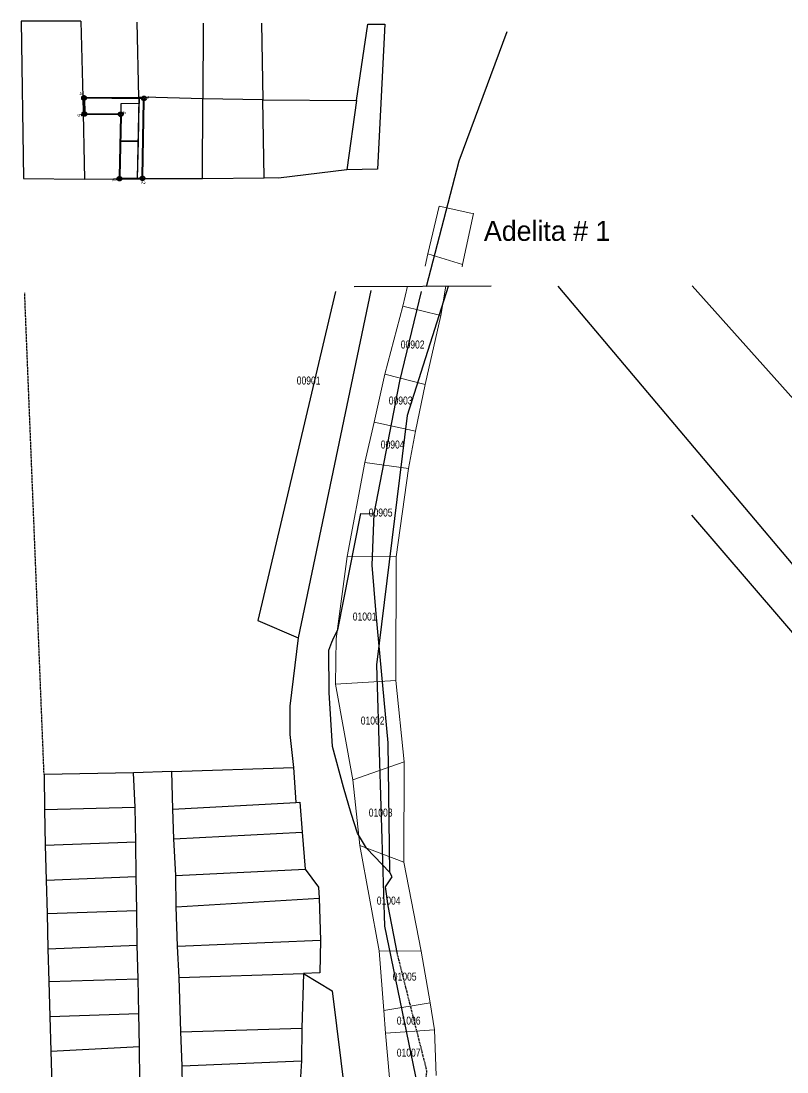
# Model space of a CAD drawing. Header units: millimetres. Extents: x 612074 to 614541, y 1316471 to 1317841.
# Drawn here: x 613789 to 613980.5, y 1317477.4 to 1317740.1 of the extents above; entities that cross this region are included whole.
import ezdxf
from ezdxf.enums import TextEntityAlignment as Align

# ---------------------------------------------------------------- set-up
doc = ezdxf.new("R2010")
doc.units = ezdxf.units.MM
doc.linetypes.add('HIDDEN', pattern=[0.375, 0.25, -0.125])
doc.layers.add('CAPA ROJA', color=1, linetype='Continuous')
doc.styles.get("Standard").update_dxf_attribs({"font": 'arial.ttf'})
doc.styles.add('Style-ENGINEERING', font='ENGINEERING.shx')
doc.styles.add('Style-INTL_ISO', font='INTL_ISO.shx')

msp = doc.modelspace()

# ---------------------------------------------------------------- linework, layer by layer
at = {"layer": 'CAPA ROJA', "color": 1, "linetype": 'Continuous'}
for p, q in [((613804.02, 1317740.02), (613789.03, 1317740.07)), ((613789.03, 1317740.07), (613789.62, 1317700.67)), ((613804.02, 1317740.02), (613804.49, 1317721.05)), ((613818.51, 1317720.95), (613818.04, 1317739.77)), ((613834.55, 1317739.53), (613834.46, 1317720.65)), ((613849.13, 1317739.53), (613849.5, 1317720.41)), ((613872.92, 1317720.19), (613875.75, 1317739.32)), ((613875.75, 1317739.32), (613879.97, 1317739.29)), ((613879.97, 1317739.29), (613878.12, 1317703.07)), ((613898.56, 1317705.13), (613910.53, 1317737.49)), ((613804.49, 1317721.05), (613818.51, 1317720.95)), ((613804.49, 1317721.05), (613804.91, 1317700.57)), ((613819.78, 1317721.05), (613818.51, 1317720.95)), ((613819.39, 1317700.73), (613819.78, 1317721.05)), ((613834.46, 1317720.65), (613819.78, 1317721.05)), ((613834.42, 1317700.73), (613834.46, 1317720.65)), ((613849.5, 1317720.41), (613834.46, 1317720.65)), ((613849.77, 1317700.88), (613849.5, 1317720.41)), ((613849.5, 1317720.41), (613872.92, 1317720.19)), ((613872.92, 1317720.19), (613870.5, 1317702.9)), ((613878.12, 1317703.07), (613870.5, 1317702.9)), ((613890.4, 1317673.67), (613898.56, 1317705.13)), ((613789.62, 1317700.67), (613804.91, 1317700.57)), ((613804.91, 1317700.57), (613819.39, 1317700.73)), ((613819.39, 1317700.73), (613834.42, 1317700.73)), ((613834.42, 1317700.73), (613849.77, 1317700.88)), ((613853.42, 1317700.75), (613849.77, 1317700.88)), ((613870.5, 1317702.9), (613853.42, 1317700.75)), ((613867.67, 1317672.5), (613848.22, 1317590.23)), ((613876.51, 1317672.7), (613858.33, 1317585.89)), ((613883.72, 1317650.07), (613889.12, 1317672.46)), ((613895.78, 1317673.68), (613885.57, 1317641.44)), ((613923.21, 1317673.79), (614053.12, 1317519.73)), ((613956.76, 1317673.91), (614051.4, 1317568.03)), ((613877.33, 1317616.91), (613883.72, 1317650.07)), ((613885.57, 1317641.44), (613877.89, 1317579.18)), ((613868.26, 1317587.9), (613873.95, 1317616.97)), ((613873.95, 1317616.97), (613877.33, 1317616.91)), ((613876.82, 1317604.09), (613877.33, 1317616.91)), ((613956.63, 1317616.52), (614529.62, 1316948.51)), ((613877.77, 1317591.93), (613876.82, 1317604.09)), ((613848.22, 1317590.23), (613858.33, 1317585.89)), ((613880.81, 1317559.61), (613877.77, 1317591.93)), ((613867.23, 1317585.94), (613868.26, 1317587.9)), ((613858.33, 1317585.89), (613856.26, 1317568.82)), ((613865.97, 1317582.83), (613866.7, 1317584.82)), ((613866.7, 1317584.82), (613867.23, 1317585.94)), ((613866.08, 1317572.2), (613865.97, 1317582.83)), ((613877.89, 1317579.18), (613879.85, 1317513.86)), ((613866.88, 1317558.72), (613866.08, 1317572.2)), ((613856.26, 1317568.82), (613856.2, 1317561.72)), ((613856.2, 1317561.72), (613857.18, 1317553.5)), ((613869.66, 1317548.53), (613866.88, 1317558.72)), ((613881.23, 1317527.22), (613880.81, 1317559.61)), ((613826.74, 1317552.48), (613857.18, 1317553.5)), ((613857.18, 1317553.5), (613857.71, 1317544.77)), ((613817.11, 1317552.18), (613794.8, 1317551.76)), ((613794.8, 1317551.76), (613794.89, 1317542.95)), ((613826.74, 1317552.48), (613817.11, 1317552.18)), ((613817.56, 1317543.6), (613817.11, 1317552.18)), ((613826.94, 1317543.09), (613826.74, 1317552.48)), ((613871.52, 1317541.99), (613869.66, 1317548.53)), ((613794.89, 1317542.95), (613817.56, 1317543.6)), ((613794.89, 1317542.95), (613795.09, 1317534.07)), ((613817.7, 1317534.87), (613817.56, 1317543.6)), ((613826.94, 1317543.09), (613857.71, 1317544.77)), ((613827.26, 1317535.65), (613826.94, 1317543.09)), ((613857.71, 1317544.77), (613858.72, 1317544.82)), ((613858.72, 1317544.82), (613859.32, 1317537.31)), ((613873.12, 1317537.08), (613871.52, 1317541.99)), ((613795.09, 1317534.07), (613817.7, 1317534.87)), ((613817.85, 1317526.26), (613817.7, 1317534.87)), ((613827.26, 1317535.65), (613859.32, 1317537.31)), ((613827.71, 1317526.49), (613827.26, 1317535.65)), ((613859.32, 1317537.31), (613860.08, 1317528.1)), ((613875.38, 1317533.28), (613873.12, 1317537.08)), ((613795.09, 1317534.07), (613795.31, 1317525.31)), ((613881.23, 1317527.22), (613875.38, 1317533.28)), ((613827.71, 1317526.49), (613860.08, 1317528.1)), ((613860.08, 1317528.1), (613863.36, 1317523.6)), ((613881.84, 1317526.18), (613881.23, 1317527.22)), ((613795.31, 1317525.31), (613817.85, 1317526.26)), ((613795.31, 1317525.31), (613795.61, 1317516.99)), ((613817.95, 1317517.73), (613817.85, 1317526.26)), ((613827.83, 1317518.62), (613827.71, 1317526.49)), ((613880.15, 1317523.63), (613881.84, 1317526.18)), ((613863.36, 1317523.6), (613863.52, 1317520.83)), ((613880.79, 1317518.89), (613880.15, 1317523.63)), ((613827.83, 1317518.62), (613863.52, 1317520.83)), ((613863.52, 1317520.83), (613863.86, 1317510.3)), ((613795.61, 1317516.99), (613817.95, 1317517.73)), ((613795.61, 1317516.99), (613795.71, 1317508.13)), ((613818.09, 1317509.08), (613817.95, 1317517.73)), ((613828.11, 1317508.85), (613827.83, 1317518.62)), ((613883.14, 1317506.79), (613880.79, 1317518.89)), ((613879.85, 1317513.86), (613888.95, 1317470.13)), ((613795.71, 1317508.13), (613818.09, 1317509.08)), ((613818.34, 1317500.63), (613818.09, 1317509.08)), ((613828.11, 1317508.85), (613863.86, 1317510.3)), ((613828.53, 1317500.96), (613828.11, 1317508.85)), ((613863.86, 1317510.3), (613863.7, 1317502.12)), ((613795.71, 1317508.13), (613796, 1317500.01)), ((613828.53, 1317500.96), (613859.66, 1317501.98)), ((613828.98, 1317487.4), (613828.53, 1317500.96)), ((613859.66, 1317501.98), (613859.22, 1317488.29)), ((613863.7, 1317502.12), (613859.66, 1317501.98)), ((613859.66, 1317501.98), (613866.77, 1317497.67)), ((613796, 1317500.01), (613818.34, 1317500.63)), ((613796, 1317500.01), (613796.2, 1317491.22)), ((613818.48, 1317492), (613818.34, 1317500.63)), ((613866.77, 1317497.67), (613870.45, 1317468.45)), ((613796.2, 1317491.22), (613818.48, 1317492)), ((613796.2, 1317491.22), (613796.45, 1317482.6)), ((613818.63, 1317483.75), (613818.48, 1317492)), ((613828.98, 1317487.4), (613859.22, 1317488.29)), ((613859.22, 1317488.29), (613859.16, 1317480.17)), ((613829.28, 1317478.88), (613828.98, 1317487.4)), ((613796.45, 1317482.6), (613818.63, 1317483.75)), ((613796.45, 1317482.6), (613796.72, 1317474.14)), ((613818.7, 1317475.09), (613818.63, 1317483.75)), ((613829.28, 1317478.88), (613859.16, 1317480.17)), ((613859.16, 1317480.17), (613858.8, 1317474.81)), ((613829.41, 1317473.55), (613829.28, 1317478.88))]:
    msp.add_line(p, q, dxfattribs=at)
at = {"layer": 'CAPA ROJA', "color": 1, "linetype": 'Continuous', "lineweight": -3}
for p, q in [((613804.02, 1317740.02), (613789.03, 1317740.07)), ((613789.03, 1317740.07), (613789.62, 1317700.67)), ((613804.02, 1317740.02), (613789.03, 1317740.07)), ((613789.03, 1317740.07), (613789.62, 1317700.67)), ((613804.02, 1317740.02), (613804.49, 1317721.05)), ((613804.02, 1317740.02), (613804.49, 1317721.05)), ((613818.51, 1317720.95), (613818.04, 1317739.77)), ((613818.51, 1317720.95), (613818.04, 1317739.77)), ((613834.55, 1317739.53), (613834.46, 1317720.65)), ((613834.55, 1317739.53), (613834.46, 1317720.65)), ((613849.13, 1317739.53), (613849.5, 1317720.41)), ((613849.13, 1317739.53), (613849.5, 1317720.41)), ((613872.92, 1317720.19), (613875.75, 1317739.32)), ((613872.92, 1317720.19), (613875.75, 1317739.32)), ((613875.75, 1317739.32), (613879.97, 1317739.29)), ((613875.75, 1317739.32), (613879.97, 1317739.29)), ((613879.97, 1317739.29), (613878.12, 1317703.07)), ((613879.97, 1317739.29), (613878.12, 1317703.07)), ((613804.49, 1317721.05), (613804.91, 1317700.57)), ((613804.49, 1317721.05), (613818.51, 1317720.95)), ((613804.49, 1317721.05), (613804.91, 1317700.57)), ((613804.49, 1317721.05), (613818.51, 1317720.95)), ((613819.78, 1317721.05), (613818.51, 1317720.95)), ((613819.78, 1317721.05), (613818.51, 1317720.95)), ((613819.39, 1317700.73), (613819.78, 1317721.05)), ((613819.39, 1317700.73), (613819.78, 1317721.05)), ((613834.46, 1317720.65), (613819.78, 1317721.05)), ((613834.46, 1317720.65), (613819.78, 1317721.05)), ((613834.42, 1317700.73), (613834.46, 1317720.65)), ((613834.42, 1317700.73), (613834.46, 1317720.65)), ((613849.5, 1317720.41), (613834.46, 1317720.65)), ((613849.5, 1317720.41), (613834.46, 1317720.65)), ((613849.5, 1317720.41), (613872.92, 1317720.19)), ((613849.77, 1317700.88), (613849.5, 1317720.41)), ((613849.5, 1317720.41), (613872.92, 1317720.19)), ((613849.77, 1317700.88), (613849.5, 1317720.41)), ((613872.92, 1317720.19), (613870.5, 1317702.9)), ((613872.92, 1317720.19), (613870.5, 1317702.9)), ((613878.12, 1317703.07), (613870.5, 1317702.9)), ((613878.12, 1317703.07), (613870.5, 1317702.9)), ((613789.62, 1317700.67), (613804.91, 1317700.57)), ((613789.62, 1317700.67), (613804.91, 1317700.57)), ((613804.91, 1317700.57), (613819.39, 1317700.73)), ((613804.91, 1317700.57), (613819.39, 1317700.73)), ((613819.39, 1317700.73), (613834.42, 1317700.73)), ((613819.39, 1317700.73), (613834.42, 1317700.73)), ((613834.42, 1317700.73), (613849.77, 1317700.88)), ((613834.42, 1317700.73), (613849.77, 1317700.88)), ((613853.42, 1317700.75), (613849.77, 1317700.88)), ((613853.42, 1317700.75), (613849.77, 1317700.88)), ((613870.5, 1317702.9), (613853.42, 1317700.75)), ((613870.5, 1317702.9), (613853.42, 1317700.75)), ((613872.28, 1317673.74), (613906.57, 1317673.86))]:
    msp.add_line(p, q, dxfattribs=at)
at = {"layer": 'CAPA ROJA', "color": 1}
for p, q in [((613819.78, 1317720.72), (613804.78, 1317720.84)), ((613804.78, 1317720.84), (613804.87, 1317716.84)), ((613819.78, 1317720.72), (613804.78, 1317720.84)), ((613804.78, 1317720.84), (613804.87, 1317716.88)), ((613804.87, 1317716.88), (613804.78, 1317720.84)), ((613804.78, 1317720.84), (613818.58, 1317720.73)), ((613814.01, 1317719.41), (613813.82, 1317710.02)), ((613814.01, 1317719.41), (613813.96, 1317716.77)), ((613818.55, 1317719.43), (613814.01, 1317719.41)), ((613818.55, 1317719.43), (613814.01, 1317719.41)), ((613818.19, 1317700.71), (613818.58, 1317720.73)), ((613818.37, 1317710.07), (613818.55, 1317719.43)), ((613818.58, 1317720.73), (613818.55, 1317719.43)), ((613819.39, 1317700.73), (613819.78, 1317720.72)), ((613819.39, 1317700.73), (613819.78, 1317720.72)), ((613804.87, 1317716.88), (613813.96, 1317716.77)), ((613813.96, 1317716.77), (613804.87, 1317716.88)), ((613804.87, 1317716.84), (613813.96, 1317716.77)), ((613813.96, 1317716.77), (613813.64, 1317700.67)), ((613813.96, 1317716.77), (613813.64, 1317700.67)), ((613813.82, 1317710.02), (613813.64, 1317700.67)), ((613813.82, 1317710.02), (613818.37, 1317710.07)), ((613818.37, 1317710.07), (613813.82, 1317710.02)), ((613818.19, 1317700.71), (613818.37, 1317710.07)), ((613813.64, 1317700.67), (613819.39, 1317700.73)), ((613813.64, 1317700.67), (613819.39, 1317700.73)), ((613813.64, 1317700.67), (613818.19, 1317700.71))]:
    msp.add_line(p, q, dxfattribs=at)
at = {"layer": 'CAPA ROJA', "color": 1, "lineweight": 40, "ltscale": 0.5}
for p, q in [((613804.79, 1317720.34), (613804.86, 1317717.34)), ((613819.28, 1317720.73), (613805.28, 1317720.84)), ((613819.4, 1317701.23), (613819.77, 1317720.22)), ((613805.37, 1317716.84), (613813.46, 1317716.77)), ((613813.95, 1317716.27), (613813.65, 1317701.17)), ((613814.14, 1317700.67), (613818.89, 1317700.72))]:
    msp.add_line(p, q, dxfattribs=at)
at = {"layer": 'CAPA ROJA', "color": 1, "linetype": 'Continuous', "lineweight": 13}
for p, q in [((613890.72, 1317681.84), (613893.52, 1317693.83)), ((613890.72, 1317681.84), (613893.52, 1317693.83)), ((613893.52, 1317693.83), (613901.45, 1317692.08)), ((613893.52, 1317693.83), (613901.45, 1317692.08)), ((613902.14, 1317691.92), (613899.42, 1317679.25)), ((613902.14, 1317691.92), (613899.42, 1317679.25)), ((613901.45, 1317692.08), (613902.14, 1317691.92)), ((613901.45, 1317692.08), (613902.14, 1317691.92)), ((613890.03, 1317678.79), (613890.72, 1317681.84)), ((613890.03, 1317678.79), (613890.72, 1317681.84)), ((613899.42, 1317679.25), (613890.72, 1317681.84)), ((613899.42, 1317679.25), (613890.72, 1317681.84)), ((613899.42, 1317679.25), (613899.32, 1317678.66)), ((613899.42, 1317679.25), (613899.32, 1317678.66)), ((613884.48, 1317668.83), (613885.6, 1317673.79)), ((613895.22, 1317673.82), (613893.97, 1317666.46)), ((613880.01, 1317651.81), (613884.48, 1317668.83)), ((613893.97, 1317666.46), (613884.48, 1317668.83)), ((613893.97, 1317666.46), (613890.08, 1317649.2)), ((613877.34, 1317639.77), (613880.01, 1317651.81)), ((613890.08, 1317649.2), (613880.01, 1317651.81)), ((613890.08, 1317649.2), (613887.61, 1317637.54)), ((613874.98, 1317629.7), (613877.34, 1317639.77)), ((613877.34, 1317639.77), (613887.61, 1317637.54)), ((613887.61, 1317637.54), (613885.91, 1317628.23)), ((613870.56, 1317606.2), (613874.98, 1317629.7)), ((613874.98, 1317629.7), (613885.91, 1317628.23)), ((613885.91, 1317628.23), (613882.78, 1317606.12)), ((613867.84, 1317585.67), (613870.56, 1317606.2)), ((613882.78, 1317606.12), (613870.56, 1317606.2)), ((613882.78, 1317606.12), (613882.72, 1317575.23)), ((613867.65, 1317574.28), (613867.84, 1317585.67)), ((613867.65, 1317574.28), (613882.72, 1317575.23)), ((613871.97, 1317550.39), (613867.65, 1317574.28)), ((613882.72, 1317575.23), (613884.78, 1317554.92)), ((613884.78, 1317554.92), (613871.97, 1317550.39)), ((613884.78, 1317554.92), (613884.69, 1317529.78)), ((613873.7, 1317534), (613871.97, 1317550.39)), ((613878.53, 1317507.62), (613873.7, 1317534)), ((613884.69, 1317529.78), (613873.7, 1317534)), ((613884.69, 1317529.78), (613889.06, 1317507.59)), ((613879.75, 1317492.76), (613878.53, 1317507.62)), ((613889.06, 1317507.59), (613878.53, 1317507.62)), ((613889.06, 1317507.59), (613891.33, 1317494.64)), ((613879.75, 1317492.76), (613891.33, 1317494.64)), ((613891.33, 1317494.64), (613892.35, 1317487.9)), ((613880.1, 1317487.11), (613879.75, 1317492.76)), ((613880.1, 1317487.11), (613892.35, 1317487.9)), ((613892.35, 1317487.9), (613892.78, 1317476.47)), ((613881.11, 1317475.88), (613880.1, 1317487.11))]:
    msp.add_line(p, q, dxfattribs=at)
at = {"layer": 'CAPA ROJA', "color": 1, "linetype": 'HIDDEN'}
for p, q in [((613794.8, 1317551.76), (613789.95, 1317672.14)), ((613890.48, 1317477.69), (613883.14, 1317506.79)), ((613889.01, 1317462.04), (613890.48, 1317477.69))]:
    msp.add_line(p, q, dxfattribs=at)
at = {"layer": 'CAPA ROJA', "color": 1, "lineweight": 40, "ltscale": 0.5}
for centre in [(613804.78, 1317720.84), (613819.78, 1317720.72), (613804.87, 1317716.84), (613813.96, 1317716.77), (613813.64, 1317700.67), (613819.39, 1317700.73)]:
    msp.add_circle(centre, 0.5, dxfattribs=at)
at = {"layer": 'CAPA ROJA', "color": 1, "ltscale": 0.5}
for p in [(613804.78, 1317720.84), (613819.78, 1317720.72), (613804.87, 1317716.84), (613813.96, 1317716.77), (613813.64, 1317700.67), (613819.39, 1317700.73)]:
    msp.add_point(p, dxfattribs=at)

# ---------------------------------------------------------------- texts
msp.add_text('4', height=1, rotation=270, dxfattribs=at).set_placement((613804.07, 1317721.54), align=Align.MIDDLE_RIGHT)
for s, p in [('3', (613820.5, 1317721.42)), ('6', (613814.68, 1317717.46))]:
    msp.add_text(s, height=1, rotation=270, dxfattribs=at).set_placement(p, align=Align.MIDDLE_LEFT)
for s, p in [('5', (613804.17, 1317716.13)), ('1', (613812.93, 1317699.96))]:
    msp.add_text(s, height=1, rotation=270, dxfattribs=at).set_placement(p, align=Align.TOP_RIGHT)
msp.add_text('2', height=1, rotation=270, dxfattribs=at).set_placement((613820.09, 1317700.02), align=Align.TOP_LEFT)
at = {"layer": 'CAPA ROJA', "color": 1, "linetype": 'Continuous', "lineweight": -3, "style": 'Style-INTL_ISO'}
msp.add_text(' Adelita # 1', height=5, dxfattribs=at).set_placement((613919.61, 1317687.62), align=Align.MIDDLE_CENTER)
msp.add_text(' Adelita # 1', height=5, dxfattribs=at).set_placement((613919.61, 1317687.62), align=Align.MIDDLE_CENTER)
at = {"layer": 'CAPA ROJA', "color": 1, "linetype": 'Continuous', "lineweight": -3, "style": 'Style-ENGINEERING', "width": 0.800002}
for s, p in [('00902', (613886.93, 1317659.21)), ('00901', (613860.93, 1317650.21)), ('00903', (613883.93, 1317645.21)), ('00904', (613881.93, 1317634.21)), ('00905', (613878.93, 1317617.21)), ('01001', (613874.93, 1317591.21)), ('01002', (613876.93, 1317565.21)), ('01003', (613878.93, 1317542.21)), ('01004', (613880.93, 1317520.21)), ('01005', (613884.93, 1317501.21)), ('01006', (613885.93, 1317490.21)), ('01007', (613885.93, 1317482.21))]:
    msp.add_text(s, height=2, dxfattribs=at).set_placement(p, align=Align.MIDDLE_CENTER)

doc.saveas('drawing.dxf')
